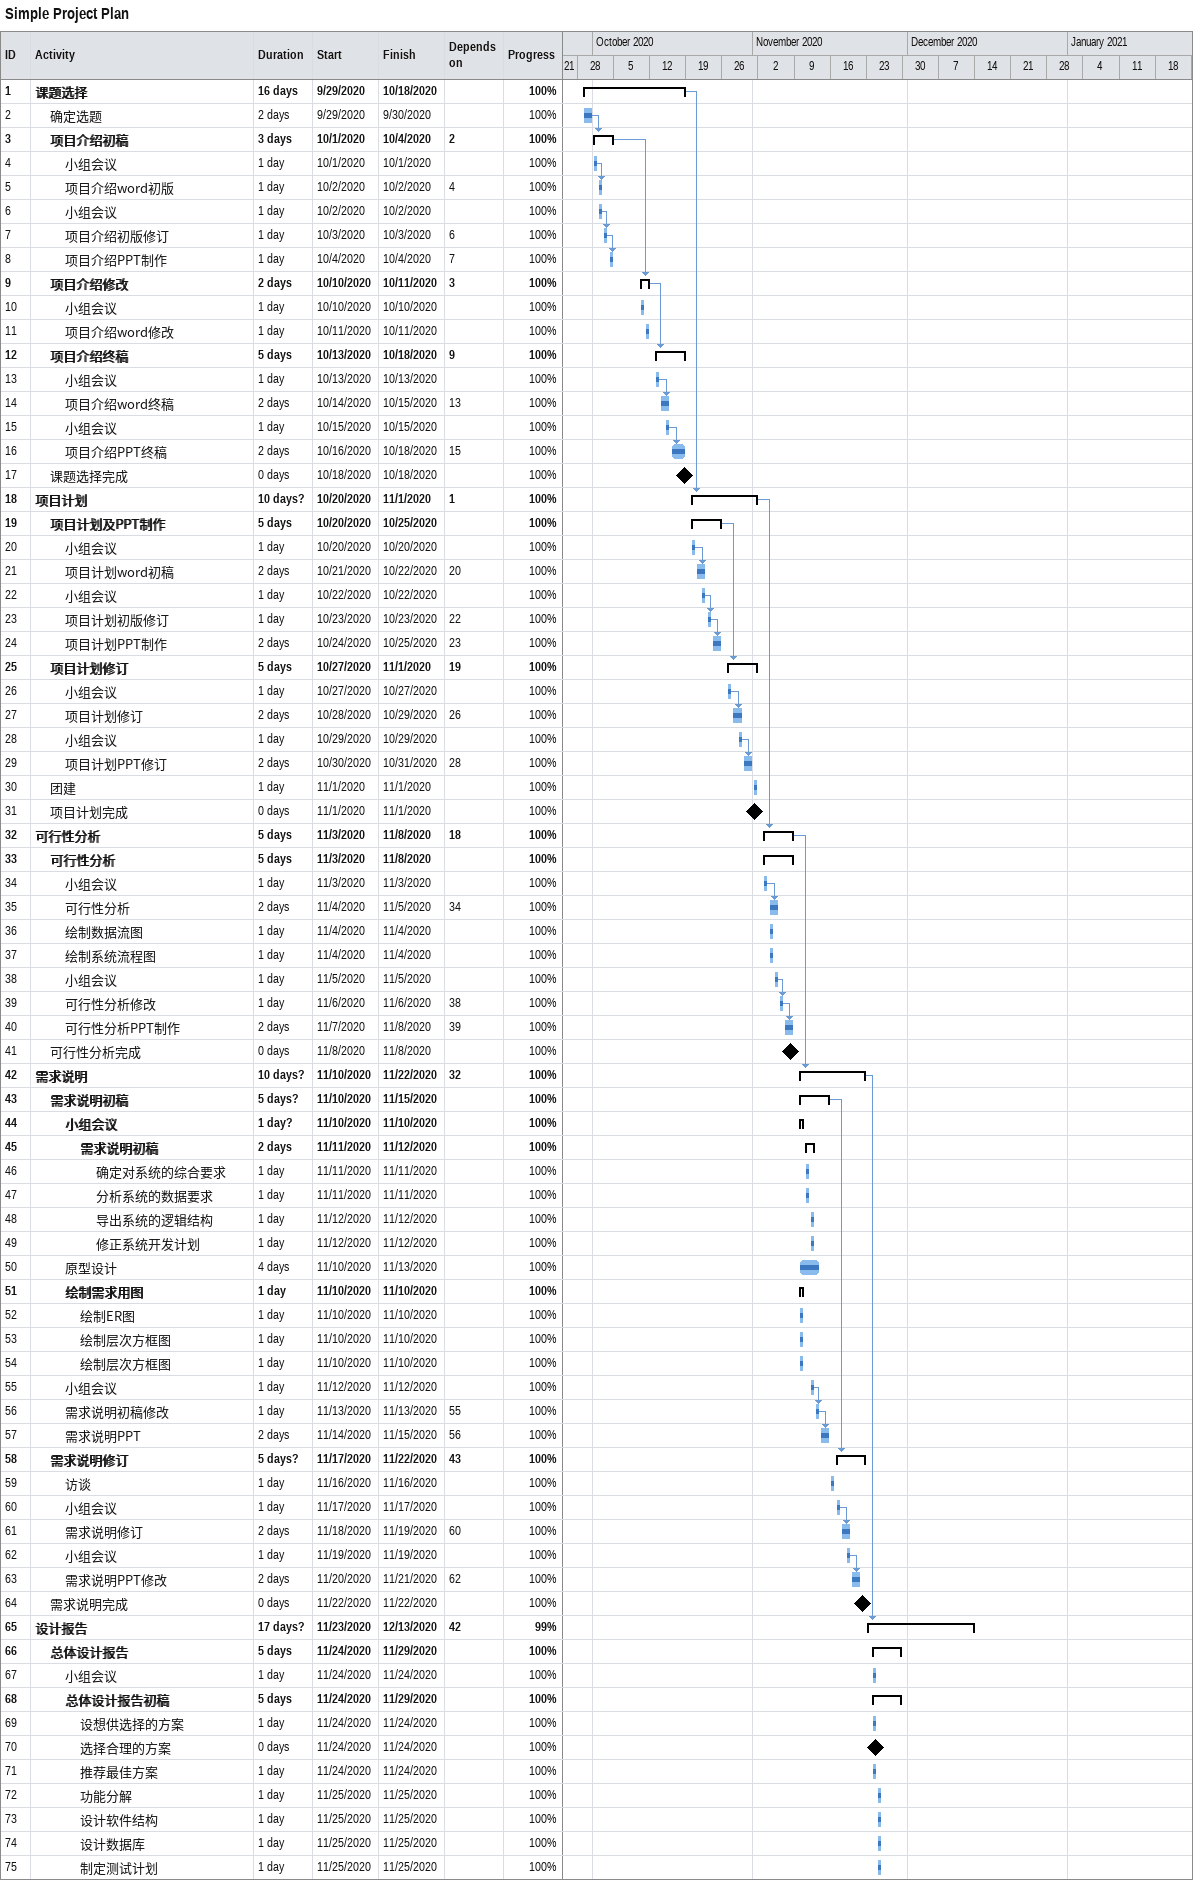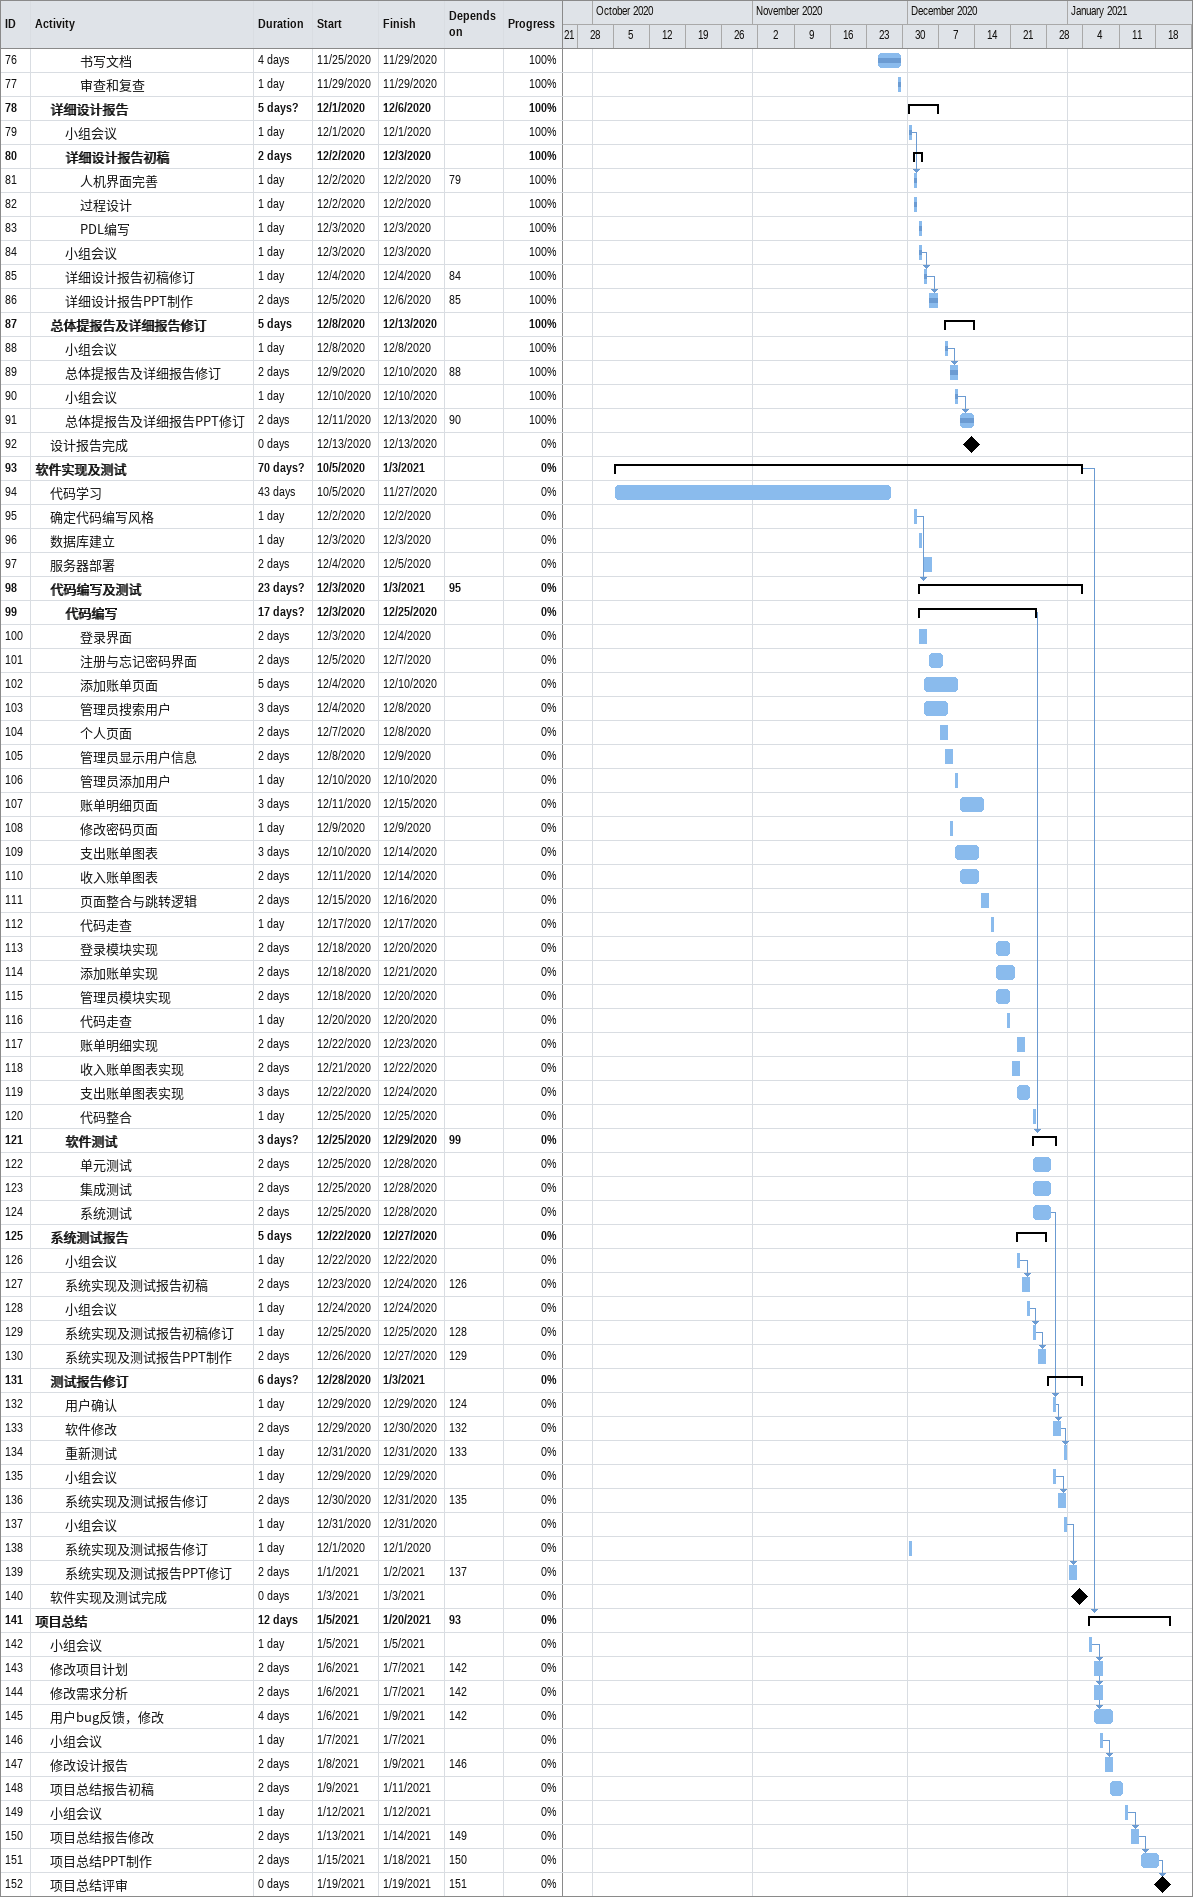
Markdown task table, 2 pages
Simple Project Plan

| ID | Level | Task | Duration | Start | Finish | Predecessors | % complete |
|---|---|---|---|---|---|---|---|
| 1 | 1 | **课题选择** | 16d | 2020-09-29 | 2020-10-18 |  | 100 |
| 2 | 2 | 确定选题 | 2d | 2020-09-29 | 2020-09-30 |  | 100 |
| 3 | 2 | **项目介绍初稿** | 3d | 2020-10-01 | 2020-10-04 | 2 | 100 |
| 4 | 3 | 小组会议 | 1d | 2020-10-01 | 2020-10-01 |  | 100 |
| 5 | 3 | 项目介绍word初版 | 1d | 2020-10-02 | 2020-10-02 | 4 | 100 |
| 6 | 3 | 小组会议 | 1d | 2020-10-02 | 2020-10-02 |  | 100 |
| 7 | 3 | 项目介绍初版修订 | 1d | 2020-10-03 | 2020-10-03 | 6 | 100 |
| 8 | 3 | 项目介绍PPT制作 | 1d | 2020-10-04 | 2020-10-04 | 7 | 100 |
| 9 | 2 | **项目介绍修改** | 2d | 2020-10-10 | 2020-10-11 | 3 | 100 |
| 10 | 3 | 小组会议 | 1d | 2020-10-10 | 2020-10-10 |  | 100 |
| 11 | 3 | 项目介绍word修改 | 1d | 2020-10-11 | 2020-10-11 |  | 100 |
| 12 | 2 | **项目介绍终稿** | 5d | 2020-10-13 | 2020-10-18 | 9 | 100 |
| 13 | 3 | 小组会议 | 1d | 2020-10-13 | 2020-10-13 |  | 100 |
| 14 | 3 | 项目介绍word终稿 | 2d | 2020-10-14 | 2020-10-15 | 13 | 100 |
| 15 | 3 | 小组会议 | 1d | 2020-10-15 | 2020-10-15 |  | 100 |
| 16 | 3 | 项目介绍PPT终稿 | 2d | 2020-10-16 | 2020-10-18 | 15 | 100 |
| 17 | 2 | 课题选择完成 | 0d | 2020-10-18 | 2020-10-18 |  | 100 |
| 18 | 1 | **项目计划** | 10d? | 2020-10-20 | 2020-11-01 | 1 | 100 |
| 19 | 2 | **项目计划及PPT制作** | 5d | 2020-10-20 | 2020-10-25 |  | 100 |
| 20 | 3 | 小组会议 | 1d | 2020-10-20 | 2020-10-20 |  | 100 |
| 21 | 3 | 项目计划word初稿 | 2d | 2020-10-21 | 2020-10-22 | 20 | 100 |
| 22 | 3 | 小组会议 | 1d | 2020-10-22 | 2020-10-22 |  | 100 |
| 23 | 3 | 项目计划初版修订 | 1d | 2020-10-23 | 2020-10-23 | 22 | 100 |
| 24 | 3 | 项目计划PPT制作 | 2d | 2020-10-24 | 2020-10-25 | 23 | 100 |
| 25 | 2 | **项目计划修订** | 5d | 2020-10-27 | 2020-11-01 | 19 | 100 |
| 26 | 3 | 小组会议 | 1d | 2020-10-27 | 2020-10-27 |  | 100 |
| 27 | 3 | 项目计划修订 | 2d | 2020-10-28 | 2020-10-29 | 26 | 100 |
| 28 | 3 | 小组会议 | 1d | 2020-10-29 | 2020-10-29 |  | 100 |
| 29 | 3 | 项目计划PPT修订 | 2d | 2020-10-30 | 2020-10-31 | 28 | 100 |
| 30 | 2 | 团建 | 1d | 2020-11-01 | 2020-11-01 |  | 100 |
| 31 | 2 | 项目计划完成 | 0d | 2020-11-01 | 2020-11-01 |  | 100 |
| 32 | 1 | **可行性分析** | 5d | 2020-11-03 | 2020-11-08 | 18 | 100 |
| 33 | 2 | **可行性分析** | 5d | 2020-11-03 | 2020-11-08 |  | 100 |
| 34 | 3 | 小组会议 | 1d | 2020-11-03 | 2020-11-03 |  | 100 |
| 35 | 3 | 可行性分析 | 2d | 2020-11-04 | 2020-11-05 | 34 | 100 |
| 36 | 3 | 绘制数据流图 | 1d | 2020-11-04 | 2020-11-04 |  | 100 |
| 37 | 3 | 绘制系统流程图 | 1d | 2020-11-04 | 2020-11-04 |  | 100 |
| 38 | 3 | 小组会议 | 1d | 2020-11-05 | 2020-11-05 |  | 100 |
| 39 | 3 | 可行性分析修改 | 1d | 2020-11-06 | 2020-11-06 | 38 | 100 |
| 40 | 3 | 可行性分析PPT制作 | 2d | 2020-11-07 | 2020-11-08 | 39 | 100 |
| 41 | 2 | 可行性分析完成 | 0d | 2020-11-08 | 2020-11-08 |  | 100 |
| 42 | 1 | **需求说明** | 10d? | 2020-11-10 | 2020-11-22 | 32 | 100 |
| 43 | 2 | **需求说明初稿** | 5d? | 2020-11-10 | 2020-11-15 |  | 100 |
| 44 | 3 | **小组会议** | 1d? | 2020-11-10 | 2020-11-10 |  | 100 |
| 45 | 4 | **需求说明初稿** | 2d | 2020-11-11 | 2020-11-12 |  | 100 |
| 46 | 5 | 确定对系统的综合要求 | 1d | 2020-11-11 | 2020-11-11 |  | 100 |
| 47 | 5 | 分析系统的数据要求 | 1d | 2020-11-11 | 2020-11-11 |  | 100 |
| 48 | 5 | 导出系统的逻辑结构 | 1d | 2020-11-12 | 2020-11-12 |  | 100 |
| 49 | 5 | 修正系统开发计划 | 1d | 2020-11-12 | 2020-11-12 |  | 100 |
| 50 | 3 | 原型设计 | 4d | 2020-11-10 | 2020-11-13 |  | 100 |
| 51 | 3 | **绘制需求用图** | 1d | 2020-11-10 | 2020-11-10 |  | 100 |
| 52 | 4 | 绘制ER图 | 1d | 2020-11-10 | 2020-11-10 |  | 100 |
| 53 | 4 | 绘制层次方框图 | 1d | 2020-11-10 | 2020-11-10 |  | 100 |
| 54 | 4 | 绘制层次方框图 | 1d | 2020-11-10 | 2020-11-10 |  | 100 |
| 55 | 3 | 小组会议 | 1d | 2020-11-12 | 2020-11-12 |  | 100 |
| 56 | 3 | 需求说明初稿修改 | 1d | 2020-11-13 | 2020-11-13 | 55 | 100 |
| 57 | 3 | 需求说明PPT | 2d | 2020-11-14 | 2020-11-15 | 56 | 100 |
| 58 | 2 | **需求说明修订** | 5d? | 2020-11-17 | 2020-11-22 | 43 | 100 |
| 59 | 3 | 访谈 | 1d | 2020-11-16 | 2020-11-16 |  | 100 |
| 60 | 3 | 小组会议 | 1d | 2020-11-17 | 2020-11-17 |  | 100 |
| 61 | 3 | 需求说明修订 | 2d | 2020-11-18 | 2020-11-19 | 60 | 100 |
| 62 | 3 | 小组会议 | 1d | 2020-11-19 | 2020-11-19 |  | 100 |
| 63 | 3 | 需求说明PPT修改 | 2d | 2020-11-20 | 2020-11-21 | 62 | 100 |
| 64 | 2 | 需求说明完成 | 0d | 2020-11-22 | 2020-11-22 |  | 100 |
| 65 | 1 | **设计报告** | 17d? | 2020-11-23 | 2020-12-13 | 42 | 99 |
| 66 | 2 | **总体设计报告** | 5d | 2020-11-24 | 2020-11-29 |  | 100 |
| 67 | 3 | 小组会议 | 1d | 2020-11-24 | 2020-11-24 |  | 100 |
| 68 | 3 | **总体设计报告初稿** | 5d | 2020-11-24 | 2020-11-29 |  | 100 |
| 69 | 4 | 设想供选择的方案 | 1d | 2020-11-24 | 2020-11-24 |  | 100 |
| 70 | 4 | 选择合理的方案 | 0d | 2020-11-24 | 2020-11-24 |  | 100 |
| 71 | 4 | 推荐最佳方案 | 1d | 2020-11-24 | 2020-11-24 |  | 100 |
| 72 | 4 | 功能分解 | 1d | 2020-11-25 | 2020-11-25 |  | 100 |
| 73 | 4 | 设计软件结构 | 1d | 2020-11-25 | 2020-11-25 |  | 100 |
| 74 | 4 | 设计数据库 | 1d | 2020-11-25 | 2020-11-25 |  | 100 |
| 75 | 4 | 制定测试计划 | 1d | 2020-11-25 | 2020-11-25 |  | 100 |
| 76 | 4 | 书写文档 | 4d | 2020-11-25 | 2020-11-29 |  | 100 |
| 77 | 4 | 审查和复查 | 1d | 2020-11-29 | 2020-11-29 |  | 100 |
| 78 | 2 | **详细设计报告** | 5d? | 2020-12-01 | 2020-12-06 |  | 100 |
| 79 | 3 | 小组会议 | 1d | 2020-12-01 | 2020-12-01 |  | 100 |
| 80 | 3 | **详细设计报告初稿** | 2d | 2020-12-02 | 2020-12-03 |  | 100 |
| 81 | 4 | 人机界面完善 | 1d | 2020-12-02 | 2020-12-02 | 79 | 100 |
| 82 | 4 | 过程设计 | 1d | 2020-12-02 | 2020-12-02 |  | 100 |
| 83 | 4 | PDL编写 | 1d | 2020-12-03 | 2020-12-03 |  | 100 |
| 84 | 3 | 小组会议 | 1d | 2020-12-03 | 2020-12-03 |  | 100 |
| 85 | 3 | 详细设计报告初稿修订 | 1d | 2020-12-04 | 2020-12-04 | 84 | 100 |
| 86 | 3 | 详细设计报告PPT制作 | 2d | 2020-12-05 | 2020-12-06 | 85 | 100 |
| 87 | 2 | **总体提报告及详细报告修订** | 5d | 2020-12-08 | 2020-12-13 |  | 100 |
| 88 | 3 | 小组会议 | 1d | 2020-12-08 | 2020-12-08 |  | 100 |
| 89 | 3 | 总体提报告及详细报告修订 | 2d | 2020-12-09 | 2020-12-10 | 88 | 100 |
| 90 | 3 | 小组会议 | 1d | 2020-12-10 | 2020-12-10 |  | 100 |
| 91 | 3 | 总体提报告及详细报告PPT修订 | 2d | 2020-12-11 | 2020-12-13 | 90 | 100 |
| 92 | 2 | 设计报告完成 | 0d | 2020-12-13 | 2020-12-13 |  | 0 |
| 93 | 1 | **软件实现及测试** | 70d? | 2020-10-05 | 2021-01-03 |  | 0 |
| 94 | 2 | 代码学习 | 43d | 2020-10-05 | 2020-11-27 |  | 0 |
| 95 | 2 | 确定代码编写风格 | 1d | 2020-12-02 | 2020-12-02 |  | 0 |
| 96 | 2 | 数据库建立 | 1d | 2020-12-03 | 2020-12-03 |  | 0 |
| 97 | 2 | 服务器部署 | 2d | 2020-12-04 | 2020-12-05 |  | 0 |
| 98 | 2 | **代码编写及测试** | 23d? | 2020-12-03 | 2021-01-03 | 95 | 0 |
| 99 | 3 | **代码编写** | 17d? | 2020-12-03 | 2020-12-25 |  | 0 |
| 100 | 4 | 登录界面 | 2d | 2020-12-03 | 2020-12-04 |  | 0 |
| 101 | 4 | 注册与忘记密码界面 | 2d | 2020-12-05 | 2020-12-07 |  | 0 |
| 102 | 4 | 添加账单页面 | 5d | 2020-12-04 | 2020-12-10 |  | 0 |
| 103 | 4 | 管理员搜索用户 | 3d | 2020-12-04 | 2020-12-08 |  | 0 |
| 104 | 4 | 个人页面 | 2d | 2020-12-07 | 2020-12-08 |  | 0 |
| 105 | 4 | 管理员显示用户信息 | 2d | 2020-12-08 | 2020-12-09 |  | 0 |
| 106 | 4 | 管理员添加用户 | 1d | 2020-12-10 | 2020-12-10 |  | 0 |
| 107 | 4 | 账单明细页面 | 3d | 2020-12-11 | 2020-12-15 |  | 0 |
| 108 | 4 | 修改密码页面 | 1d | 2020-12-09 | 2020-12-09 |  | 0 |
| 109 | 4 | 支出账单图表 | 3d | 2020-12-10 | 2020-12-14 |  | 0 |
| 110 | 4 | 收入账单图表 | 2d | 2020-12-11 | 2020-12-14 |  | 0 |
| 111 | 4 | 页面整合与跳转逻辑 | 2d | 2020-12-15 | 2020-12-16 |  | 0 |
| 112 | 4 | 代码走查 | 1d | 2020-12-17 | 2020-12-17 |  | 0 |
| 113 | 4 | 登录模块实现 | 2d | 2020-12-18 | 2020-12-20 |  | 0 |
| 114 | 4 | 添加账单实现 | 2d | 2020-12-18 | 2020-12-21 |  | 0 |
| 115 | 4 | 管理员模块实现 | 2d | 2020-12-18 | 2020-12-20 |  | 0 |
| 116 | 4 | 代码走查 | 1d | 2020-12-20 | 2020-12-20 |  | 0 |
| 117 | 4 | 账单明细实现 | 2d | 2020-12-22 | 2020-12-23 |  | 0 |
| 118 | 4 | 收入账单图表实现 | 2d | 2020-12-21 | 2020-12-22 |  | 0 |
| 119 | 4 | 支出账单图表实现 | 3d | 2020-12-22 | 2020-12-24 |  | 0 |
| 120 | 4 | 代码整合 | 1d | 2020-12-25 | 2020-12-25 |  | 0 |
| 121 | 3 | **软件测试** | 3d? | 2020-12-25 | 2020-12-29 | 99 | 0 |
| 122 | 4 | 单元测试 | 2d | 2020-12-25 | 2020-12-28 |  | 0 |
| 123 | 4 | 集成测试 | 2d | 2020-12-25 | 2020-12-28 |  | 0 |
| 124 | 4 | 系统测试 | 2d | 2020-12-25 | 2020-12-28 |  | 0 |
| 125 | 2 | **系统测试报告** | 5d | 2020-12-22 | 2020-12-27 |  | 0 |
| 126 | 3 | 小组会议 | 1d | 2020-12-22 | 2020-12-22 |  | 0 |
| 127 | 3 | 系统实现及测试报告初稿 | 2d | 2020-12-23 | 2020-12-24 | 126 | 0 |
| 128 | 3 | 小组会议 | 1d | 2020-12-24 | 2020-12-24 |  | 0 |
| 129 | 3 | 系统实现及测试报告初稿修订 | 1d | 2020-12-25 | 2020-12-25 | 128 | 0 |
| 130 | 3 | 系统实现及测试报告PPT制作 | 2d | 2020-12-26 | 2020-12-27 | 129 | 0 |
| 131 | 2 | **测试报告修订** | 6d? | 2020-12-28 | 2021-01-03 |  | 0 |
| 132 | 3 | 用户确认 | 1d | 2020-12-29 | 2020-12-29 | 124 | 0 |
| 133 | 3 | 软件修改 | 2d | 2020-12-29 | 2020-12-30 | 132 | 0 |
| 134 | 3 | 重新测试 | 1d | 2020-12-31 | 2020-12-31 | 133 | 0 |
| 135 | 3 | 小组会议 | 1d | 2020-12-29 | 2020-12-29 |  | 0 |
| 136 | 3 | 系统实现及测试报告修订 | 2d | 2020-12-30 | 2020-12-31 | 135 | 0 |
| 137 | 3 | 小组会议 | 1d | 2020-12-31 | 2020-12-31 |  | 0 |
| 138 | 3 | 系统实现及测试报告修订 | 1d | 2020-12-01 | 2020-12-01 |  | 0 |
| 139 | 3 | 系统实现及测试报告PPT修订 | 2d | 2021-01-01 | 2021-01-02 | 137 | 0 |
| 140 | 2 | 软件实现及测试完成 | 0d | 2021-01-03 | 2021-01-03 |  | 0 |
| 141 | 1 | **项目总结** | 12d | 2021-01-05 | 2021-01-20 | 93 | 0 |
| 142 | 2 | 小组会议 | 1d | 2021-01-05 | 2021-01-05 |  | 0 |
| 143 | 2 | 修改项目计划 | 2d | 2021-01-06 | 2021-01-07 | 142 | 0 |
| 144 | 2 | 修改需求分析 | 2d | 2021-01-06 | 2021-01-07 | 142 | 0 |
| 145 | 2 | 用户bug反馈，修改 | 4d | 2021-01-06 | 2021-01-09 | 142 | 0 |
| 146 | 2 | 小组会议 | 1d | 2021-01-07 | 2021-01-07 |  | 0 |
| 147 | 2 | 修改设计报告 | 2d | 2021-01-08 | 2021-01-09 | 146 | 0 |
| 148 | 2 | 项目总结报告初稿 | 2d | 2021-01-09 | 2021-01-11 |  | 0 |
| 149 | 2 | 小组会议 | 1d | 2021-01-12 | 2021-01-12 |  | 0 |
| 150 | 2 | 项目总结报告修改 | 2d | 2021-01-13 | 2021-01-14 | 149 | 0 |
| 151 | 2 | 项目总结PPT制作 | 2d | 2021-01-15 | 2021-01-18 | 150 | 0 |
| 152 | 2 | 项目总结评审 | 0d | 2021-01-19 | 2021-01-19 | 151 | 0 |
